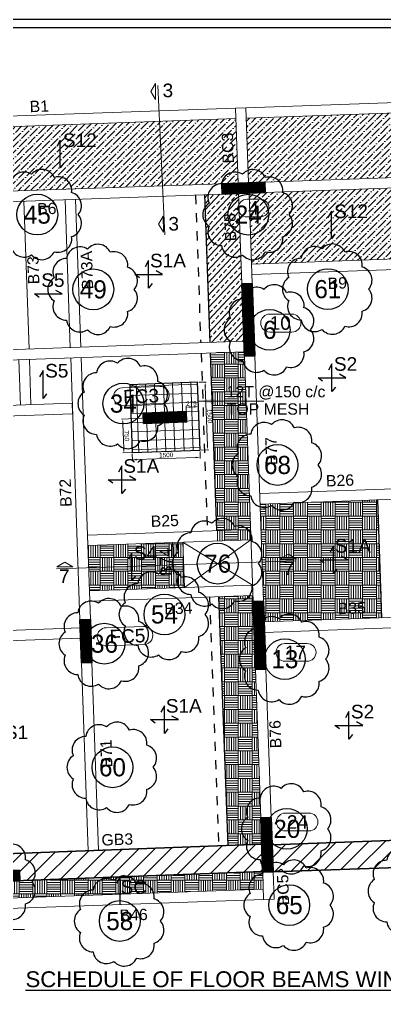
# Model space of a CAD drawing. Header units: millimetres. Extents: x 35733 to 152955, y -166738 to 54280.
# Drawn here: x 68328 to 76376, y 32048 to 53631 of the extents above; entities that cross this region are included whole.
import ezdxf
from ezdxf.enums import TextEntityAlignment as Align

# ---------------------------------------------------------------- set-up
doc = ezdxf.new("R2010")
doc.units = ezdxf.units.MM
doc.header["$LTSCALE"] = 100
doc.linetypes.add('Hidden', pattern=[4, 2, -2])
for name, color, linetype, lineweight in [('BEAM', 191, 'Continuous', 20), ('BEAM NO (H)', 121, 'Continuous', 20), ('BEAM NO (V)', 121, 'Continuous', 20), ('COL HATCH', 67, 'Continuous', 25), ('colno', 11, 'Continuous', 15), ('COLUMN', 84, 'Continuous', 30), ('DIM', 8, 'Continuous', 13), ('GIRDER BEAM', 4, 'Continuous', 30), ('HATCH LIGHT_MOFA', 253, 'Continuous', 0), ('HATCH_LIGHT_MOFA', 251, 'Continuous', 0), ('MAIN TEXT', 6, 'Continuous', 25), ('SBC-BREINF', 4, 'Continuous', 30), ('sec', 2, 'Continuous', 13), ('SLAB', 1, 'Continuous', 25), ('SLAB MARK', 241, 'Continuous', 25), ('SLAB NO', 52, 'Continuous', 25), ('SUNK', 251, 'Continuous', 0), ('TEXT', 255, 'Continuous', 25), ('TPA COMM', 240, 'Continuous', 30), ('void', 45, 'Continuous', 18)]:
    doc.layers.add(name, color=color, linetype=linetype, lineweight=lineweight)
doc.layers.add('S-QUERY-NOTE', color=4, linetype='Continuous')
doc.layers.add('S-QUERY-WARNING', color=30, linetype='Continuous')
doc.styles.add('ARIAL', font='arial.ttf')
doc.dimstyles.new('100', dxfattribs={"dimscale": 100, "dimtxt": 2.5, "dimasz": 2, "dimexe": 0.5, "dimexo": 0.5, "dimgap": 0.5, "dimtad": 1, "dimdec": 0, "dimzin": 3, "dimtxsty": 'ARIAL', "dimblk1": 'OBLIQUE', "dimblk2": 'OBLIQUE', "dimcen": 0, "dimdle": 1, "dimclrd": 256, "dimclre": 256, "dimclrt": 7, "dimazin": 3, "dimtfac": 1, "dimtdec": 0, "dimtmove": 0, "dimatfit": 3, "dimlwd": -1, "dimlwe": -1})
doc.dimstyles.new('SBC-50', dxfattribs={"dimscale": 50, "dimtxt": 2, "dimasz": 2, "dimexe": 0.5, "dimexo": 0.5, "dimgap": 0.5, "dimtad": 1, "dimdec": 0, "dimzin": 3, "dimtxsty": 'ARIAL', "dimblk1": 'OBLIQUE', "dimblk2": 'OBLIQUE', "dimcen": 0, "dimdle": 1, "dimclrd": 256, "dimclre": 256, "dimclrt": 7, "dimazin": 3, "dimtfac": 1, "dimtdec": 0, "dimtmove": 0, "dimatfit": 3, "dimlwd": -1, "dimlwe": -1})
pattern_1 = [(45, (2326665.19, -1813850.84), (50.5139407, 185.2177825), [238.125, -47.625, 0, -47.625])]
pattern_2 = [(44.6854249, (2573225.71, 219193.704), (-10.04716808, 10.15810365), [])]

# ---------------------------------------------------------------- blocks, each defined once
blk = doc.blocks.new('222')
at = {"layer": 'COL HATCH', "lineweight": 0}
h = blk.add_hatch(dxfattribs=at)
h.set_pattern_fill('ANSI31', color=256, scale=4.5, angle=359.6854)
h.set_pattern_definition([(44.6854249, (2565570.535, 218921.752), (-10.04716808, 10.15810365), [])])
h.paths.add_polyline_path([(3263676, 374115), (3264625, 374148), (3264633, 373918), (3263684, 373885)])
h = blk.add_hatch(dxfattribs=at)
h.set_pattern_fill('ANSI31', color=256, scale=4.5, angle=359.6854)
h.set_pattern_definition(pattern_2)
h.paths.add_polyline_path([(3264171, 370306), (3264401, 370314), (3264344, 371912), (3264115, 371904)])
h = blk.add_hatch(dxfattribs=at)
h.set_pattern_fill('ANSI31', color=256, scale=4.5, angle=359.6854)
h.set_pattern_definition(pattern_2)
h.paths.add_polyline_path([(3264417, 363394), (3264646, 363402), (3264593, 364901), (3264363, 364893)])
h = blk.add_hatch(dxfattribs=at)
h.set_pattern_fill('ANSI31', color=256, scale=4.5, angle=359.6854)
h.set_pattern_definition([(44.6854249, (340174.65, 222026.787), (-10.04716808, 10.15810365), [])])
h.paths.add_polyline_path([(3264533, 360116), (3264763, 360124), (3264805, 358925), (3264575, 358917)])
at = {"layer": 'COLUMN'}
for p, q in [((3263676, 374115, 0), (3264625, 374148, 0)), ((3263684, 373885, 0), (3263676, 374115, 0)), ((3264625, 374148, 0), (3264633, 373918, 0)), ((3264633, 373918, 0), (3263684, 373885, 0))]:
    blk.add_line(p, q, dxfattribs=at)
at = {"layer": 'COLUMN', "elevation": 0}
for points in [[(3264171, 370306), (3264401, 370314), (3264344, 371912), (3264115, 371904)], [(3264417, 363394), (3264646, 363402), (3264593, 364901), (3264363, 364893)], [(3264533, 360116), (3264763, 360124), (3264805, 358925), (3264575, 358917)]]:
    blk.add_lwpolyline(points, close=True, dxfattribs=at)
blk = doc.blocks.new('888')
at = {"layer": 'COL HATCH'}
h = blk.add_hatch(dxfattribs=at)
h.set_pattern_fill('ANSI31', color=256, scale=120)
h.set_pattern_definition([(45, (386461.065, 98726.835), (-10.60660172, 10.60660172), [])])
h.paths.add_polyline_path([(3261939, 369053), (3262889, 369087), (3262897, 368857), (3261947, 368823)])
h = blk.add_hatch(dxfattribs=at)
h.set_pattern_fill('ANSI31', color=256, scale=120)
h.set_pattern_definition([(45, (386470.814, 98452.008), (-10.60660172, 10.60660172), [])])
h.paths.add_polyline_path([(3260775, 364494), (3260809, 363545), (3260579, 363537), (3260545, 364486)])
h = blk.add_hatch(dxfattribs=at)
h.set_pattern_fill('ANSI31', color=256, scale=120)
h.set_pattern_definition([(45, (382981.92, 88607.728), (-10.60660172, 10.60660172), [])])
h.paths.add_polyline_path([(3258460, 358934), (3259209, 358961), (3259218, 358731), (3258468, 358704)])
at = {"layer": 'COLUMN', "color": 2}
for points, elevation in [([(3261939, 369053), (3262889, 369087), (3262897, 368857), (3261947, 368823)], -11196), ([(3260775, 364494), (3260809, 363545), (3260579, 363537), (3260545, 364486)], -11196), ([(3259209, 358961), (3258460, 358934), (3258468, 358704), (3259218, 358731)], 0)]:
    blk.add_lwpolyline(points, close=True, dxfattribs=dict(at, elevation=elevation))
blk = doc.blocks.new('_Oblique')
at = {"color": 0, "linetype": 'ByBlock', "lineweight": -2}
blk.add_line((-0.5, -0.5), (0.5, 0.5), dxfattribs=at)
blk = doc.blocks.new('*D68')
at = {"layer": 'Defpoints', "color": 0, "transparency": 16777216}
for p in [(71058, 44831), (70630, 44066), (71085, 44082)]:
    blk.add_point(p, dxfattribs=at)
at = {"layer": 'DIM', "transparency": 16777216}
for p, q in [((71033, 44831), (70578, 44814)), ((70607, 44715), (70626, 44166)), ((71060, 44081), (70605, 44065))]:
    blk.add_line(p, q, dxfattribs=at)
for points in [[(70623, 44716), (70590, 44715), (70603, 44815)], [(70609, 44165), (70643, 44166), (70630, 44066)]]:
    blk.add_solid(points, dxfattribs=at)
at = {"layer": 'DIM', "color": 7, "transparency": 16777216, "insert": (70692, 44443), "char_height": 100, "attachment_point": 5, "rotation": 272.0315, "style": 'ARIAL'}
blk.add_mtext('\\A1;750', dxfattribs=at)
blk = doc.blocks.new('*D69')
at = {"layer": 'Defpoints', "color": 0, "transparency": 16777216}
for p in [(72256, 45624), (72309, 44125), (72474, 44131)]:
    blk.add_point(p, dxfattribs=at)
at = {"layer": 'DIM', "transparency": 16777216}
for p, q in [((72281, 45625), (72446, 45631)), ((72424, 45530), (72470, 44231)), ((72334, 44126), (72499, 44132))]:
    blk.add_line(p, q, dxfattribs=at)
for points in [[(72441, 45531), (72408, 45530), (72421, 45630)], [(72454, 44231), (72487, 44232), (72474, 44131)]]:
    blk.add_solid(points, dxfattribs=at)
at = {"layer": 'DIM', "color": 7, "transparency": 16777216, "insert": (72523, 44883), "char_height": 100, "attachment_point": 5, "rotation": 272.0315, "style": 'ARIAL'}
blk.add_mtext('\\A1;1500', dxfattribs=at)
blk = doc.blocks.new('*D70')
at = {"layer": 'Defpoints', "color": 0, "transparency": 16777216}
for p in [(70810, 44072), (72309, 44125), (72314, 43969)]:
    blk.add_point(p, dxfattribs=at)
at = {"layer": 'DIM', "transparency": 16777216}
for p, q in [((70811, 44047), (70816, 43891)), ((72310, 44100), (72315, 43944)), ((70915, 43919), (72215, 43965))]:
    blk.add_line(p, q, dxfattribs=at)
for points in [[(70915, 43936), (70916, 43902), (70815, 43916)], [(72215, 43949), (72214, 43982), (72314, 43969)]]:
    blk.add_solid(points, dxfattribs=at)
at = {"layer": 'DIM', "color": 7, "transparency": 16777216, "insert": (71562, 44018), "char_height": 100, "attachment_point": 5, "rotation": 2.0315, "style": 'ARIAL'}
blk.add_mtext('\\A1;1500', dxfattribs=at)
blk = doc.blocks.new('*D71')
at = {"layer": 'Defpoints', "color": 0, "transparency": 16777216}
for p in [(72275, 45086), (72008, 44865), (72282, 44875)]:
    blk.add_point(p, dxfattribs=at)
at = {"layer": 'DIM', "transparency": 16777216}
for p, q in [((72281, 44900), (72274, 45111)), ((72007, 44890), (71999, 45101)), ((72100, 45079), (72175, 45082))]:
    blk.add_line(p, q, dxfattribs=at)
for points in [[(72099, 45096), (72101, 45063), (72000, 45076)], [(72176, 45065), (72174, 45099), (72275, 45086)]]:
    blk.add_solid(points, dxfattribs=at)
at = {"layer": 'DIM', "color": 7, "transparency": 16777216, "insert": (72117, 45156), "char_height": 100, "attachment_point": 5, "rotation": 2.0315, "style": 'ARIAL'}
blk.add_mtext('\\A1;275', dxfattribs=at)

msp = doc.modelspace()

# ---------------------------------------------------------------- hatches: boundary and pattern name
at = {"layer": 'GIRDER BEAM', "lineweight": 20}
h = msp.add_hatch(dxfattribs=at)
h.set_pattern_fill('ANSI31', color=150, scale=2000)
h.set_pattern_definition([(45, (-336088.97, 278148.03), (-176.7767, 176.7767), [])])
h.paths.add_polyline_path([(73899.3, 35409.5), (81324.3, 35681.4), (81345.5, 35081.7), (73920.2, 34818.2)])
h = msp.add_hatch(dxfattribs=at)
h.set_pattern_fill('ANSI31', color=150, scale=2000)
h.set_pattern_definition([(45, (-343744.44, 277880.2), (-176.7767, 176.7767), [])])
h.paths.add_polyline_path([(66242.3, 35150), (73667.1, 35430.2), (73689.5, 34830.7), (66264.8, 34550.4)])
at = {"layer": 'HATCH LIGHT_MOFA'}
h = msp.add_hatch(dxfattribs=at)
h.set_pattern_fill('ANSI36', color=256, scale=30)
h.set_pattern_definition(pattern_1)
h.paths.add_polyline_path([(80754, 51715.1), (73330.7, 51451.8), (73381.2, 50032.7), (80804.5, 50296)])
h = msp.add_hatch(dxfattribs=at)
h.set_pattern_fill('ANSI36', color=256, scale=30)
h.set_pattern_definition(pattern_1)
h.paths.add_polyline_path([(73098.9, 51443.3), (65676.7, 51180), (65727.2, 49760.9), (73149.4, 50024.2)])
h = msp.add_hatch(dxfattribs=at)
h.set_pattern_fill('ANSI36', color=256, scale=30)
h.set_pattern_definition(pattern_1)
h.paths.add_polyline_path([(73389.4, 49798.4), (76986.6, 49926.4), (77041.7, 48361.4), (73445.6, 48233.8)])
at = {"layer": 'HATCH_LIGHT_MOFA'}
h = msp.add_hatch(dxfattribs=at)
h.set_pattern_fill('AR-PARQ1', color=256)
h.paths.add_polyline_path([(72531.6, 46273.7), (73282.6, 46300.6), (73429.8, 42149.5), (72678.7, 42122.8)])
h = msp.add_hatch(dxfattribs=at)
h.set_pattern_fill('AR-PARQ1', color=256)
h.paths.add_polyline_path([(76230.2, 43029.3), (73633.3, 42937.2), (73725.7, 40335.9), (76322.4, 40428.1)])
h = msp.add_hatch(dxfattribs=at)
h.set_pattern_fill('AR-PARQ1', color=256)
h.paths.add_polyline_path([(69833.4, 42021.9), (71934.9, 42096.4), (71962.8, 41096.8), (69868.8, 41022.5)])
h = msp.add_hatch(dxfattribs=at)
h.set_pattern_fill('AR-PARQ1', color=256)
h.paths.add_polyline_path([(73647.8, 36009.3), (73531.5, 39287.4), (73478.3, 40786.3), (73473.6, 40920.2), (72718.6, 40893.5), (72922.6, 35402.1), (73668.4, 35428.5), (73647.9, 36009.3)], is_closed=False)
at = {"layer": 'SBC-BREINF', "lineweight": 13}
h = msp.add_hatch(dxfattribs=at)
h.set_pattern_fill('AR-B816', color=256, scale=25, angle=92.03149)
h.set_pattern_definition([(92.0315, (115220.23, 20491.3), (-199.8743, -7.0897), []), (182.0315, (115220.23, 20491.3), (-192.7846, -206.964), [])])
h.paths.add_polyline_path([(72308.9, 44125.4), (72255.8, 45624.4), (70756.7, 45571.3), (70809.9, 44072.2)])
at = {"layer": 'SUNK', "ltscale": 50, "true_color": 0x636466, "transparency": 33554648}
h = msp.add_hatch(dxfattribs=at)
h.set_pattern_fill('ANSI33', color=251, scale=30, angle=2.03149)
h.set_pattern_definition([(47.0314854, (-3130461.28, -330001.77), (-139.394254, 129.844107), []), (47.0314854, (-3130326.67, -329997), (-139.394254, 129.844107), [95.25, -47.625])])
h.paths.add_polyline_path([(72409.8, 49764.1), (72523.3, 46503.6), (73274.5, 46530.2), (73158.8, 49790.6)])
at = {"layer": 'SUNK', "true_color": 0x636466, "transparency": 33554648}
h = msp.add_hatch(dxfattribs=at)
h.set_pattern_fill('AR-PARQ1', color=251, angle=270)
h.set_pattern_definition([(7e-11, (-3118976.24, -329598.38), (304.8, 304.8), [304.8, -304.8]), (7e-11, (-3118976.24, -329649.18), (304.8, 304.8), [304.8, -304.8]), (7e-11, (-3118976.24, -329699.98), (304.8, 304.8), [304.8, -304.8]), (7e-11, (-3118976.24, -329750.78), (304.8, 304.8), [304.8, -304.8]), (7e-11, (-3118976.24, -329801.58), (304.8, 304.8), [304.8, -304.8]), (7e-11, (-3118976.24, -329852.38), (304.8, 304.8), [304.8, -304.8]), (7e-11, (-3118976.24, -329903.18), (304.8, 304.8), [304.8, -304.8]), (270, (-3118671.44, -329598.38), (-304.8, -304.8), [304.8, -304.8]), (270, (-3118620.64, -329598.38), (-304.8, -304.8), [304.8, -304.8]), (270, (-3118569.84, -329598.38), (-304.8, -304.8), [304.8, -304.8]), (270, (-3118519.04, -329598.38), (-304.8, -304.8), [304.8, -304.8]), (270, (-3118468.24, -329598.38), (-304.8, -304.8), [304.8, -304.8]), (270, (-3118417.44, -329598.38), (-304.8, -304.8), [304.8, -304.8]), (270, (-3118366.64, -329598.38), (-304.8, -304.8), [304.8, -304.8])])
h.paths.add_polyline_path([(73703.6, 34441.4), (73690.4, 34810.1), (73172.4, 34791.7), (73172.3, 34794.7), (70095, 34678.6), (69865, 34670.4), (67816.1, 34593.1), (67816.5, 34583.2), (67817.8, 34567.4), (67821.5, 34540.7), (67825.9, 34519.2), (67837, 34481.4), (67864.1, 34420.8), (67897.9, 34369.8), (67957.8, 34308.4), (68004.9, 34275), (68047.5, 34252.8), (68062.3, 34246.7), (68077.8, 34241.4), (68083.9, 34240.2), (68088, 34239.9)])

# ---------------------------------------------------------------- linework, layer by layer
at = {"color": 5}
msp.add_lwpolyline([(123434.4, 0), (123434.4, 53630.7), (47323, 53630.7), (47323, 0)], close=True, dxfattribs=at)
at = {"color": 6}
msp.add_lwpolyline([(123254.4, 180), (123254.4, 53450.8), (47503, 53450.8), (47503, 180)], close=True, dxfattribs=at)
at = {"layer": 'BEAM'}
for p, q in [((73320.6, 51681.6, 5835.6), (80745.9, 51945, 5835.6)), ((65666.8, 51410.1, 5835.6), (73090.8, 51673.4, 5835.6)), ((73090.8, 51673.4, 5835.6), (73320.6, 51681.6, 5835.6)), ((73149.4, 50020.5, 5835.6), (73090.8, 51673.4, 5835.6)), ((73379.3, 50028.6, 5835.6), (73320.6, 51681.6, 5835.6)), ((73328.8, 51451.7, 5835.6), (80754.1, 51715.1, 5835.6)), ((65675, 51180.2, 5835.6), (73098.9, 51443.6, 5835.6)), ((73740, 50041.4, 5835.6), (80445.8, 50279.3, 5835.6)), ((72790.6, 50007.7, 5835.6), (66084.8, 49769.9, 5835.6)), ((73748.1, 49811.6, 5835.6), (80453.9, 50049.4, 5835.6)), ((72798.7, 49777.9, 5835.6), (66093, 49540, 5835.6)), ((69446.7, 46393.5, -5360.4), (69331, 49654.9, -5360.4)), ((69676.6, 46401.8, -5360.4), (69560.8, 49663, -5360.4)), ((68420.4, 49622.6, -5360.4), (68536.1, 46360.4, -5360.4)), ((66208.5, 46277.3, -5360.4), (73274.4, 46530.5, -5360.4)), ((66216.8, 46047.5, -5360.4), (73282.7, 46300.6, -5360.4)), ((73286.2, 46198.9, 5835.6), (73478.3, 40786.3, 5835.6)), ((73516.1, 46207.1, 5835.6), (73708.2, 40794.5, 5835.6)), ((68314.4, 46122.6, -5360.4), (68349.8, 45122.6, -5360.4)), ((68544.2, 46130.9, -5360.4), (68579.7, 45130.8, -5360.4)), ((69660.2, 40379.3, -5360.4), (69454.9, 46163.7, -5360.4)), ((69890.1, 40387.4, -5360.4), (69684.7, 46171.9, -5360.4)), ((66068.7, 40077.1, 5835.6), (69666, 40205, 5835.6)), ((66076.8, 39847.2, 5835.6), (69674.1, 39975.1, 5835.6)), ((69693.9, 39429.8, -5360.4), (69841.7, 35286.3, -5360.4)), ((69923.7, 39438, -5360.4), (70071.5, 35294.5, -5360.4)), ((73531.5, 39287.4, 5835.6), (73647.8, 36009.3, 5835.6)), ((73761.4, 39295.6, 5835.6), (73877.7, 36017.4, 5835.6)), ((73703.6, 34441.4, 5835.6), (68076.7, 34239.5, 5835.6)), ((73711.8, 34211.6, 5835.6), (68085, 34009.7, 5835.6)), ((73711.8, 34211.6, 5835.6), (73943.1, 34220.4, 5835.6))]:
    msp.add_line(p, q, dxfattribs=at)
at = {"layer": 'BEAM', "ltscale": 50, "elevation": 5835.6}
for points in [[(73228.5, 47796.9), (73157.6, 49790.6)], [(73389.3, 49798.8), (73460.2, 47805.1)], [(73445, 48233.8), (77041.7, 48361.4), (77042.2, 48345.4)], [(77049.8, 48131.5), (73453.2, 48004)], [(62065, 44898.1), (69489.6, 45161.8), (69497.8, 44931.7), (62073.2, 44668)], [(77221.8, 43294.7), (73624, 43167)], [(73632.1, 42937.1), (77230, 43064.8), (77228.2, 43114.8)], [(77322.4, 40463.6), (73724.3, 40335.9)], [(73732.4, 40106), (77330.6, 40233.7), (77328.8, 40283.7)]]:
    msp.add_lwpolyline(points, dxfattribs=at)
at = {"layer": 'BEAM', "elevation": 5835.6}
for points in [[(73421.8, 42379.3), (69825.2, 42251.7), (69833.4, 42021.9), (73429.9, 42149.5)], [(71707.7, 42088.4), (71700.1, 42088.1), (71735.5, 41088.7)], [(71966.6, 41096.9), (71931.1, 42096.3)], [(73465.4, 41150.1), (69868.8, 41022.5), (69877, 40792.7), (73473.6, 40920.2)], [(73690.4, 34810.1), (73711.8, 34211.6)], [(73920.2, 34818.9), (73943.1, 34219.9)]]:
    msp.add_lwpolyline(points, dxfattribs=at)
at = {"layer": 'colno'}
for points, elevation in [([(73346.3, 49665.6, 1), (73346.3, 49274.6), (73635.2, 49274.6, 1), (73635.2, 49665.6)], -5360.4), ([(73845.3, 47129.9, 1), (73845.3, 46733.5), (74335.8, 46733.5, 1), (74335.8, 47129.9)], 11196), ([(70594.1, 45504.9, 1), (70608.3, 45105), (71433.1, 45134.2, 1), (71418.9, 45534.2)], 5835.6), ([(70234.8, 40208.1, 1), (70249, 39808.1), (71073.8, 39837.3, 1), (71059.6, 40237.3)], -16556.4)]:
    msp.add_lwpolyline(points, format="xyb", close=True, dxfattribs=dict(at, elevation=elevation))
for points in [[(74179.9, 39859.5, 1), (74179.9, 39468.3), (74671.4, 39468.3, 1), (74671.4, 39859.5)], [(74190.3, 36116.2, 1), (74190.3, 35724.9), (74713.9, 35724.9, 1), (74713.9, 36116.2)]]:
    msp.add_lwpolyline(points, format="xyb", close=True, dxfattribs=at)
at = {"layer": 'GIRDER BEAM'}
for p, q in [((81324.2, 35681.3, 5835.6), (73898.9, 35417.9, 5835.6)), ((73667.1, 35430.2, 5835.6), (66242.1, 35150, 5835.6)), ((81345.5, 35081.7, 5835.6), (73920.2, 34818.2, 5835.6)), ((73689.8, 34830.7, 5835.6), (66264.8, 34550.4, 5835.6))]:
    msp.add_line(p, q, dxfattribs=at)
at = {"layer": 'S-QUERY-NOTE'}
msp.add_lwpolyline([(73598, 41623.2, 0.55), (73455.1, 42109.8, 0.55), (73071.8, 42441.8, 0.55), (72569.9, 42514, 0.55), (72108.6, 42303.4, 0.55), (71834.4, 41876.7, 0.55), (71834.4, 41369.6, 0.55), (72108.6, 40943, 0.55), (72569.9, 40732.3, 0.55), (73071.8, 40804.5, 0.55), (73455.1, 41136.6, 0.55)], format="xyb", close=True, dxfattribs=at)
msp.add_circle((72698, 41623.2), 450, dxfattribs=at)
at = {"layer": 'S-QUERY-WARNING'}
for points in [[(69618.7, 49326.6, 0.55), (69475.8, 49813.1, 0.55), (69092.5, 50145.2, 0.55), (68590.6, 50217.4, 0.55), (68129.3, 50006.7, 0.55), (67855.1, 49580.1, 0.55), (67855.1, 49073, 0.55), (68129.3, 48646.4, 0.55), (68590.6, 48435.7, 0.55), (69092.5, 48507.9, 0.55), (69475.8, 48840, 0.55)], [(74273.9, 49324.7, 0.55), (74131, 49811.3, 0.55), (73747.7, 50143.4, 0.55), (73245.8, 50215.6, 0.55), (72784.5, 50004.9, 0.55), (72510.3, 49578.3, 0.55), (72510.3, 49071.2, 0.55), (72784.5, 48644.6, 0.55), (73245.8, 48433.9, 0.55), (73747.7, 48506.1, 0.55), (74131, 48838.2, 0.55)], [(70853.9, 47675.7, 0.55), (70711, 48162.3, 0.55), (70327.7, 48494.4, 0.55), (69825.8, 48566.5, 0.55), (69364.5, 48355.9, 0.55), (69090.3, 47929.2, 0.55), (69090.3, 47422.1, 0.55), (69364.5, 46995.5, 0.55), (69825.8, 46784.9, 0.55), (70327.7, 46857, 0.55), (70711, 47189.1, 0.55)], [(76028.3, 47681.7, 0.55), (75885.4, 48168.3, 0.55), (75502.2, 48500.4, 0.55), (75000.2, 48572.6, 0.55), (74538.9, 48361.9, 0.55), (74264.8, 47935.3, 0.55), (74264.8, 47428.2, 0.55), (74538.9, 47001.6, 0.55), (75000.2, 46790.9, 0.55), (75502.2, 46863.1, 0.55), (75885.4, 47195.2, 0.55)], [(74744.7, 46783.6, 0.55), (74601.8, 47270.2, 0.55), (74218.5, 47602.3, 0.55), (73716.6, 47674.5, 0.55), (73255.3, 47463.8, 0.55), (72981.1, 47037.2, 0.55), (72981.1, 46530.1, 0.55), (73255.3, 46103.5, 0.55), (73716.6, 45892.8, 0.55), (74218.5, 45965, 0.55), (74601.8, 46297.1, 0.55)], [(71517.1, 45155.4, 0.55), (71374.3, 45642, 0.55), (70991, 45974.1, 0.55), (70489.1, 46046.3, 0.55), (70027.8, 45835.6, 0.55), (69753.6, 45409, 0.55), (69753.6, 44901.9, 0.55), (70027.8, 44475.2, 0.55), (70489.1, 44264.6, 0.55), (70991, 44336.8, 0.55), (71374.3, 44668.8, 0.55)], [(74916.5, 43800.3, 0.55), (74773.7, 44286.8, 0.55), (74390.4, 44618.9, 0.55), (73888.4, 44691.1, 0.55), (73427.1, 44480.4, 0.55), (73153, 44053.8, 0.55), (73153, 43546.7, 0.55), (73427.1, 43120.1, 0.55), (73888.4, 42909.4, 0.55), (74390.4, 42981.6, 0.55), (74773.7, 43313.7, 0.55)], [(72423.6, 40501, 0.55), (72280.8, 40987.6, 0.55), (71897.5, 41319.7, 0.55), (71395.6, 41391.8, 0.55), (70934.3, 41181.2, 0.55), (70660.1, 40754.6, 0.55), (70660.1, 40247.4, 0.55), (70934.3, 39820.8, 0.55), (71395.6, 39610.2, 0.55), (71897.5, 39682.3, 0.55), (72280.8, 40014.4, 0.55)], [(71099.7, 39856.5, 0.55), (70956.8, 40343.1, 0.55), (70573.6, 40675.1, 0.55), (70071.6, 40747.3, 0.55), (69610.3, 40536.7, 0.55), (69336.1, 40110, 0.55), (69336.1, 39602.9, 0.55), (69610.3, 39176.3, 0.55), (70071.6, 38965.6, 0.55), (70573.6, 39037.8, 0.55), (70956.8, 39369.9, 0.55)], [(75079.2, 39513.3, 0.55), (74936.4, 39999.8, 0.55), (74553.1, 40331.9, 0.55), (74051.2, 40404.1, 0.55), (73589.9, 40193.4, 0.55), (73315.7, 39766.8, 0.55), (73315.7, 39259.7, 0.55), (73589.9, 38833.1, 0.55), (74051.2, 38622.4, 0.55), (74553.1, 38694.6, 0.55), (74936.4, 39026.7, 0.55)], [(71276.4, 37128.1, 0.55), (71133.5, 37614.7, 0.55), (70750.3, 37946.8, 0.55), (70248.3, 38018.9, 0.55), (69787, 37808.3, 0.55), (69512.8, 37381.7, 0.55), (69512.8, 36874.5, 0.55), (69787, 36447.9, 0.55), (70248.3, 36237.3, 0.55), (70750.3, 36309.4, 0.55), (71133.5, 36641.5, 0.55)], [(75123, 35769.9, 0.55), (74980.1, 36256.5, 0.55), (74596.9, 36588.6, 0.55), (74094.9, 36660.8, 0.55), (73633.6, 36450.1, 0.55), (73359.4, 36023.5, 0.55), (73359.4, 35516.4, 0.55), (73633.6, 35089.8, 0.55), (74094.9, 34879.1, 0.55), (74596.9, 34951.3, 0.55), (74980.1, 35283.4, 0.55)], [(68600.7, 34600.5, 0.55), (68457.8, 35087.1, 0.55), (68074.5, 35419.2, 0.55), (67572.6, 35491.4, 0.55), (67111.3, 35280.7, 0.55), (66837.1, 34854.1, 0.55), (66837.1, 34347, 0.55), (67111.3, 33920.4, 0.55), (67572.6, 33709.7, 0.55), (68074.5, 33781.9, 0.55), (68457.8, 34114, 0.55)], [(77916.9, 34396.3, 0.55), (77774, 34882.9, 0.55), (77390.7, 35215, 0.55), (76888.8, 35287.2, 0.55), (76427.5, 35076.5, 0.55), (76153.3, 34649.9, 0.55), (76153.3, 34142.8, 0.55), (76427.5, 33716.1, 0.55), (76888.8, 33505.5, 0.55), (77390.7, 33577.6, 0.55), (77774, 33909.7, 0.55)], [(75176.8, 34086.4, 0.55), (75033.9, 34573, 0.55), (74650.6, 34905.1, 0.55), (74148.7, 34977.3, 0.55), (73687.4, 34766.6, 0.55), (73413.2, 34340, 0.55), (73413.2, 33832.9, 0.55), (73687.4, 33406.3, 0.55), (74148.7, 33195.6, 0.55), (74650.6, 33267.8, 0.55), (75033.9, 33599.9, 0.55)], [(71438, 33735.1, 0.55), (71295.1, 34221.7, 0.55), (70911.9, 34553.8, 0.55), (70409.9, 34626, 0.55), (69948.6, 34415.3, 0.55), (69674.5, 33988.7, 0.55), (69674.5, 33481.6, 0.55), (69948.6, 33054.9, 0.55), (70409.9, 32844.3, 0.55), (70911.9, 32916.5, 0.55), (71295.1, 33248.5, 0.55)]]:
    msp.add_lwpolyline(points, format="xyb", close=True, dxfattribs=at)
for centre in [(68718.7, 49326.6), (73373.9, 49324.7), (75128.3, 47681.7), (69953.9, 47675.7), (73844.7, 46783.6), (70617.1, 45155.4), (74016.5, 43800.3), (71523.6, 40501), (70199.7, 39856.5), (74179.2, 39513.3), (70376.4, 37128.1), (74223, 35769.9), (74276.8, 34086.4), (70538, 33735.1)]:
    msp.add_circle(centre, 450, dxfattribs=at)
at = {"layer": 'sec', "linetype": 'Continuous'}
for points, elevation in [([(71328, 51864.6), (71328, 52219.5), (71225.5, 52042), (71328, 51864.6)], 5835.5), ([(71375.2, 52176.6), (71533, 48882.5)], 5835.6), ([(71501.6, 48937), (71492.5, 49291.8), (71394.6, 49111.8), (71501.6, 48937)], 5835.5), ([(69143.8, 41505), (74428.6, 41688.2)], 5835.6), ([(69502.4, 41552.2), (69147.4, 41552.2), (69324.9, 41654.6), (69502.4, 41552.2)], 5835.5), ([(74434.3, 41725.7), (74079.4, 41725.7), (74256.8, 41828.2), (74434.3, 41725.7)], 5835.5)]:
    msp.add_lwpolyline(points, dxfattribs=dict(at, elevation=elevation))
at = {"layer": 'SLAB', "linetype": 'Hidden'}
for p, q in [((72209.9, 49757, 5835.6), (72323.5, 46496.6, 5835.6)), ((72331.7, 46266.7, -5360.4), (72470.7, 42345.6, -5360.4)), ((72518.8, 40886, 5835.6), (72722.8, 35394.7, 5835.6))]:
    msp.add_line(p, q, dxfattribs=at)
at = {"layer": 'SLAB'}
for p, q in [((72409.8, 49764.1, 5835.6), (72523.3, 46503.6, 5835.6)), ((72531.6, 46273.7, -5360.4), (72670.6, 42352.7, -5360.4)), ((76322.4, 40428.1, 5835.6), (76230.2, 43029.3, 5835.6)), ((72718.6, 40893.5, 5835.6), (72922.6, 35402.1, 5835.6))]:
    msp.add_line(p, q, dxfattribs=at)
at = {"layer": 'SLAB MARK', "elevation": 5835.6}
for points in [[(69301, 50459.4), (69224.2, 50357.2), (69224.2, 50970.7), (69147.5, 50830.1)], [(75283.2, 48891), (75206.5, 48788.8), (75206.5, 49402.3), (75129.7, 49261.7)], [(71251.8, 47802.7), (71175.1, 47700.4), (71175.1, 48313.9), (71098.3, 48173.3)], [(70970.6, 47930.4), (70868.3, 48007.2), (71481.8, 48007.2), (71341.2, 48083.9)], [(68758.8, 47499.1), (68656.6, 47575.9), (69270.1, 47575.9), (69129.5, 47652.6)], [(75294.6, 45520.6), (75217.8, 45418.3), (75217.8, 46031.8), (75141.1, 45891.2)], [(68924.1, 45372.3), (68847.3, 45270.1), (68847.3, 45883.5), (68770.6, 45743)], [(75013.3, 45648.3), (74911.1, 45725), (75524.6, 45725), (75384, 45801.8)], [(70662.6, 43269.4), (70585.9, 43167.1), (70585.9, 43780.6), (70509.1, 43640)], [(70381.4, 43397.1), (70279.1, 43473.9), (70892.6, 43473.9), (70752, 43550.6)], [(75330.1, 41505.7), (75253.3, 41403.4), (75253.3, 42016.9), (75176.6, 41876.3)], [(70881.3, 41350.8), (70804.6, 41248.6), (70804.6, 41862.1), (70727.8, 41721.5)], [(75048.8, 41633.4), (74946.6, 41710.2), (75560.1, 41710.2), (75419.5, 41786.9)], [(71600.2, 37975.2), (71523.4, 37873), (71523.4, 38486.5), (71446.7, 38345.9)], [(71318.9, 38103), (71216.7, 38179.7), (71830.2, 38179.7), (71689.6, 38256.5)], [(75669, 37848.2), (75592.3, 37745.9), (75592.3, 38359.4), (75515.5, 38218.8)], [(75387.8, 37975.9), (75285.5, 38052.7), (75899, 38052.7), (75758.4, 38129.4)], [(70545.7, 34098.5), (70545.7, 34098.5), (70545.7, 34712), (70469, 34571.4)]]:
    msp.add_lwpolyline(points, dxfattribs=at)
at = {"layer": 'TPA COMM', "color": 0, "lineweight": -2, "elevation": -5360.4}
msp.add_lwpolyline([(72308.9, 44125.4), (72255.8, 45624.4), (70756.7, 45571.3), (70809.9, 44072.2)], close=True, dxfattribs=at)
at = {"layer": 'void'}
for p, q in [((71931.1, 42096.3, 5835.6), (73465.4, 41150.1, 5835.6)), ((73429.9, 42149.5, 5835.6), (71966.6, 41096.9, 5835.6))]:
    msp.add_line(p, q, dxfattribs=at)

# ---------------------------------------------------------------- block references
at = {"layer": 'COLUMN'}
for name in ['222', '888']:
    msp.add_blockref(name, (-3190885.1, -324106.9, 5835.6), dxfattribs=at)

# ---------------------------------------------------------------- texts
at = {"layer": 'BEAM NO (H)', "style": 'ARIAL'}
for s, p in [('B1', (68763.4, 51717.7, 17031.5)), ('B6', (68927.7, 49459.1, 5835.6)), ('B9', (75337.3, 47814.2, 5835.6)), ('B26', (75395.5, 43460, 5835.6)), ('B25', (71530.9, 42568, 5835.6)), ('B34', (71829.7, 40636.9, 5835.6)), ('B35', (75657, 40640.7, 5835.6)), ('GB3', (70483.1, 35535.4, 5835.6)), ('B46', (70844.1, 33871.1, 5835.6))]:
    msp.add_text(s, height=250, rotation=2.03149, dxfattribs=at).set_placement(p, align=Align.MIDDLE_CENTER)
at = {"layer": 'BEAM NO (V)', "style": 'ARIAL'}
for s, p in [('BC3', (72920.7, 50794, 17031.5)), ('B78', (72975.1, 49047.8, 5835.6)), ('B73', (68629.9, 48098.2, -5360.4)), ('B73A', (69813.8, 48098.2, -5360.4)), ('B77', (73880.6, 44106.4, 5835.6)), ('B72', (69341.4, 43184.8, 5835.6)), ('B74', (71554.1, 41658.8, 5835.6)), ('B76', (73969.5, 37857.4, 5835.6)), ('B71', (70240.5, 37434.2, 5835.6)), ('BC5', (74139.8, 34421.5, 17031.5))]:
    msp.add_text(s, height=250, rotation=92.03256, dxfattribs=at).set_placement(p, align=Align.MIDDLE_CENTER)
at = {"layer": 'colno', "style": 'ARIAL'}
for s, rotation, p in [('4', 0.00078, (73490.4, 49474.7, -5360.4)), ('10', 0.0008, (74077.8, 46933.6, 11196)), ('FC3', 2.03235, (71007.4, 45319.4, 5835.6)), (' FC5', 2.03235, (70648.2, 40022.5, -16556.4)), ('17', 0.0008, (74412.3, 39663.3)), ('24', 0.0008, (74456.1, 35919.9))]:
    msp.add_text(s, height=300, rotation=rotation, dxfattribs=at).set_placement(p, align=Align.MIDDLE_CENTER)
at = {"layer": 'MAIN TEXT', "linetype": 'Continuous', "style": 'ARIAL'}
msp.add_text('%%USCHEDULE OF FLOOR BEAMS WING B:-', height=350, dxfattribs=at).set_placement((73144.5, 32450.5), align=Align.MIDDLE)
at = {"layer": 'S-QUERY-NOTE'}
msp.add_text('76', height=400, dxfattribs=at).set_placement((72698, 41623.2), align=Align.MIDDLE_CENTER)
at = {"layer": 'S-QUERY-WARNING'}
for s, p in [('45', (68718.7, 49326.6)), ('24', (73373.9, 49324.7)), ('49', (69953.9, 47675.7)), ('61', (75128.3, 47681.7)), ('6', (73844.7, 46783.6)), ('34', (70617.1, 45155.4)), ('68', (74016.5, 43800.3)), ('54', (71523.6, 40501)), ('36', (70199.7, 39856.5)), ('13', (74179.2, 39513.3)), ('60', (70376.4, 37128.1)), ('20', (74223, 35769.9)), ('65', (74276.8, 34086.4)), ('58', (70538, 33735.1))]:
    msp.add_text(s, height=400, dxfattribs=at).set_placement(p, align=Align.MIDDLE_CENTER)
at = {"layer": 'sec', "linetype": 'Continuous', "style": 'ARIAL'}
for s, p in [('3', (71482.3, 51917.4, -5360.4)), ('3', (71611.4, 48973.4, 5835.5)), ('7', (74153.5, 41368.7, 11195.9)), ('7', (69196.4, 41194.3, 5835.5))]:
    msp.add_text(s, height=300, dxfattribs=at).set_placement(p)
at = {"layer": 'SLAB NO', "style": 'ARIAL'}
for s, p in [('S12', (69656.6, 50967.7, 5835.6)), ('S12', (75638.9, 49399.3, 5835.6)), ('S1A', (71601.7, 48310.9, 5835.6)), ('S5', (69062.8, 47879.6, 5835.6)), ('S5', (69148, 45880.5, 5835.6)), ('S2', (75518.5, 46028.8, 5835.6)), ('S1A', (71012.5, 43777.6, 5835.6)), ('S1A', (75680, 42013.9, 5835.6)), ('S4', (71105.3, 41859.1, 5835.6)), ('S1A', (71950.1, 38483.5, 5835.6)), ('S2', (75893, 38356.4, 5835.6)), ('S1', (68259.5, 37900.1)), ('SC', (70846.4, 34483.9, 5835.6))]:
    msp.add_text(s, height=300, dxfattribs=at).set_placement(p, align=Align.MIDDLE_CENTER)
at = {"layer": 'TEXT', "style": 'ARIAL'}
for s, p in [('12T @150 c/c', (72895.8, 45293.2, -4610.6)), ('TOP MESH', (72895.8, 44910.5, -4610.6))]:
    msp.add_text(s, height=250, dxfattribs=at).set_placement(p)

# ---------------------------------------------------------------- dimensions: what is measured, and where the dimension line sits
at = {"layer": 'DIM'}
for p1, p2, distance, picture, middle in [((72255.8, 45624.4), (72308.9, 44125.4), 165.1, '*D69', (72523.4, 44883.5)), ((71058.1, 44831.5), (71084.7, 44082), -455.4, '*D68', (70692.3, 44443.3)), ((70809.9, 44072.2), (72308.9, 44125.4), -156.7, '*D70', (71562.3, 44018.2))]:
    dim = msp.add_aligned_dim(p1=p1, p2=p2, distance=distance, dimstyle='SBC-50', dxfattribs=at)
    dim.commit()
    dim.dimension.update_dxf_attribs({"geometry": picture, "text_midpoint": middle})
dim = msp.add_linear_dim(base=(72274.9, 45085.6), p1=(72007.5, 44865.2), p2=(72282.3, 44874.9), angle=2.03149, dimstyle='SBC-50', dxfattribs=at)
dim.commit()
dim.dimension.update_dxf_attribs({"geometry": '*D71', "text_midpoint": (72120, 45080.1), "dimtype": 161})

# ---------------------------------------------------------------- leaders
at = {"layer": 'DIM', "color": 0, "lineweight": -2}
msp.add_leader([(72283.1, 45208.8, -5360.4), (73717.1, 45208.8, -5360.4)], dimstyle='100', override={"dimscale": 170, "dimtxt": 2.5, "dimasz": 2, "dimgap": 0.5, "dimtad": 1, "dimtxsty": 'ARIAL', "dimclrd": 256, "dimlwd": -1}, dxfattribs=at)
at = {"layer": 'DIM'}
msp.add_leader([(65197.6, 36081.1, -5360.4), (66188.4, 33545.5, -5360.4), (68437.7, 33545.5, -5360.4)], dimstyle='SBC-50', dxfattribs=at)

doc.saveas('drawing.dxf')
